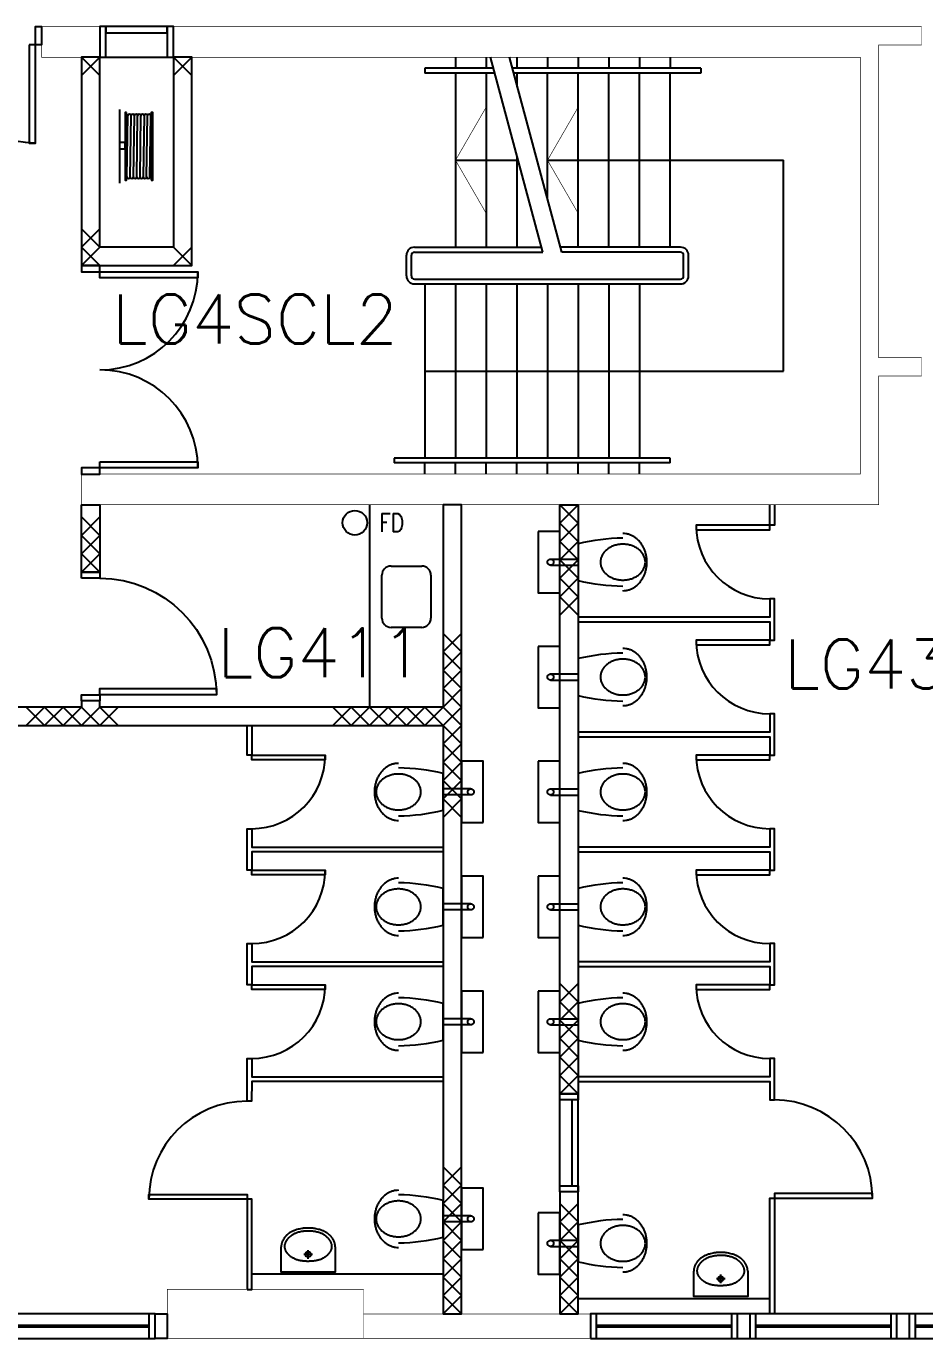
# Model space of a CAD drawing. Extents: x -163002 to 22103, y -98847 to 51643.
# Drawn here: x -76950 to -69624, y 5848 to 16552 of the extents above; entities that cross this region are included whole.
import ezdxf

# ---------------------------------------------------------------- set-up
doc = ezdxf.new("R2010")
doc.units = 0
doc.header["$LTSCALE"] = 1000
doc.header["$MEASUREMENT"] = 0
doc.linetypes.add('S2108a$0$HIDDEN', pattern=[0.375, 0.25, -0.125])
doc.layers.get('0').update_dxf_attribs({"linetype": 'CONTINUOUS'})
for name, color, linetype in [('S2108a$0$11', 7, 'CONTINUOUS'), ('S2108a$0$20', 7, 'CONTINUOUS'), ('S2108a$0$22', 7, 'CONTINUOUS'), ('S2108a$0$23', 7, 'CONTINUOUS'), ('S2108a$0$25', 7, 'CONTINUOUS'), ('S2108a$0$30', 7, 'CONTINUOUS'), ('S2108a$0$45', 7, 'CONTINUOUS'), ('S2108a$0$49', 7, 'CONTINUOUS'), ('S2108a$0$56', 7, 'CONTINUOUS'), ('S2108a$0$6', 7, 'CONTINUOUS'), ('S2108a$0$ROOM-NO', 4, 'CONTINUOUS')]:
    doc.layers.add(name, color=color, linetype=linetype)
doc.styles.add('S2108a$0$STANDARD', font='SIMPLEX')

# ---------------------------------------------------------------- blocks, each defined once
blk = doc.blocks.new('S2108a$0$D1700B')
at = {"layer": 'S2108a$0$30', "color": 12, "linetype": 'Continuous'}
for points in [[(0.05, 0.15), (0.05, 0.95), (0.1, 0.95), (0.1, 0.15)], [(1.6, 0.15), (1.6, 0.95), (1.65, 0.95), (1.65, 0.15)], [(0, 0.15), (0, 0), (0.05, 0), (0.05, 0.15)], [(1.65, 0.15), (1.65, 0), (1.7, 0), (1.7, 0.15)]]:
    blk.add_lwpolyline(points, close=True, dxfattribs=at)
for centre, start, end in [((0.05, 0.15), 0, 90), ((1.650003, 0.15), 90, 180)]:
    blk.add_arc(centre, 0.800001, start, end, dxfattribs=at)
blk = doc.blocks.new('S2108a$0$D1050B')
at = {"layer": 'S2108a$0$30', "color": 12, "linetype": 'Continuous'}
for points in [[(0.05, 0.15), (0.1, 0.15), (0.1, 1.1), (0.05, 1.1)], [(0, 0), (0.05, 0), (0.05, 0.15), (0, 0.15)], [(1, 0), (1.05, 0), (1.05, 0.15), (1, 0.15)]]:
    blk.add_lwpolyline(points, close=True, dxfattribs=at)
blk.add_arc((0.05, 0.15), 0.95, 0, 90, dxfattribs=at)
blk = doc.blocks.new('S2108a$0$INSINK')
at = {"layer": 'S2108a$0$49', "color": 14, "linetype": 'Continuous'}
for p, q in [((0, 0.075), (0, 0.325)), ((0.075, 0.4), (0.425, 0.4)), ((0.5, 0.325), (0.5, 0.075)), ((0.425, 0), (0.075, 0))]:
    blk.add_line(p, q, dxfattribs=at)
for centre, start, end in [((0.075, 0.325001), 90, 180), ((0.425001, 0.325001), 0, 90), ((0.075, 0.075), 180, 270), ((0.425001, 0.075), 270, 0)]:
    blk.add_arc(centre, 0.075, start, end, dxfattribs=at)
blk = doc.blocks.new('S2108a$0$D1700A')
at = {"layer": 'S2108a$0$30', "color": 12, "linetype": 'Continuous'}
for points in [[(0.05, 0.15), (0.05, 0.95), (0.1, 0.95), (0.1, 0.15)], [(1.6, 0.15), (1.6, 0.95), (1.65, 0.95), (1.65, 0.15)], [(0, 0.15), (0, 0), (0.05, 0), (0.05, 0.15)], [(1.65, 0.15), (1.65, 0), (1.7, 0), (1.7, 0.15)]]:
    blk.add_lwpolyline(points, close=True, dxfattribs=at)
for centre, start, end in [((0.05, 0.15), 0, 90), ((1.650003, 0.15), 90, 180)]:
    blk.add_arc(centre, 0.800001, start, end, dxfattribs=at)
blk = doc.blocks.new('S2108a$0$HAT15')
at = {"layer": 'S2108a$0$22', "color": 14, "linetype": 'Continuous'}
for p, q in [((0, 0), (0.15, 0.15)), ((0, 0.15), (0.15, 0))]:
    blk.add_line(p, q, dxfattribs=at)
blk = doc.blocks.new('S2108a$0$FD')
at = {"layer": 'S2108a$0$45', "color": 2, "linetype": 'Continuous'}
blk.add_circle((0, 0), 0.1, dxfattribs=at)
at = {"layer": 'S2108a$0$45', "color": 2, "linetype": 'Continuous', "style": 'S2108a$0$STANDARD', "width": 0.8}
blk.add_text('FD', height=0.15, dxfattribs=at).set_placement((0.2, -0.075))
blk = doc.blocks.new('S2108a$0$HR')
at = {"layer": 'S2108a$0$56', "color": 1, "linetype": 'Continuous'}
for p, q in [((0, 0.6), (0, 0)), ((0.0595, 0.051), (0.0671, 0.5491)), ((0.0863, 0.051), (0.0939, 0.5491)), ((0.1131, 0.051), (0.1207, 0.5491)), ((0.1399, 0.051), (0.1475, 0.5491)), ((0.1667, 0.051), (0.1743, 0.5491)), ((0.201, 0.5491), (0.1934, 0.051)), ((0.2202, 0.051), (0.2278, 0.5491)), ((0.247, 0.051), (0.2546, 0.5491))]:
    blk.add_line(p, q, dxfattribs=at)
for points in [[(0.0575, 0.575), (0.045, 0.575), (0.045, 0.025), (0.0575, 0.025)], [(0.2575, 0.025), (0.27, 0.025), (0.27, 0.575), (0.2575, 0.575)], [(0.0001, 0.28), (0.045, 0.28), (0.045, 0.33), (0.0001, 0.33)]]:
    blk.add_lwpolyline(points, close=True, dxfattribs=at)
for centre, start, end in [((0.08055, 0.549101), 0.000025, 180.000019), ((0.107336, 0.549101), 0.000025, 180.000019), ((0.134122, 0.549101), 0.000025, 180.000019), ((0.160907, 0.549101), 0.000025, 180.000019), ((0.187693, 0.549101), 0.000025, 180.000019), ((0.214479, 0.549101), 0.000025, 180.000019), ((0.241265, 0.549101), 0.000025, 180.000019), ((0.07295, 0.051), 179.999975, 359.999969), ((0.099736, 0.051), 179.999975, 359.999969), ((0.126522, 0.051), 179.999975, 359.999969), ((0.153307, 0.051), 179.999975, 359.999969), ((0.180093, 0.051), 179.999975, 359.999969), ((0.206879, 0.051), 179.999975, 359.999969), ((0.233665, 0.051), 179.999975, 359.999969)]:
    blk.add_arc(centre, 0.013393, start, end, dxfattribs=at)
at = {"layer": 'S2108a$0$56', "color": 1, "linetype": 'Continuous', "style": 'S2108a$0$STANDARD', "width": 0.666667}
blk.add_text('J.D.K.', height=0.0003, rotation=90, dxfattribs=at).set_placement((0.2696, 0.5732))
blk = doc.blocks.new('S2108a$0$WC')
at = {"layer": 'S2108a$0$49', "color": 14, "linetype": 'Continuous'}
blk.add_line((-0.15, 0), (0.15, 0), dxfattribs=at)
at = {"layer": 'S2108a$0$49', "color": 14, "linetype": 'S2108a$0$HIDDEN'}
for p, q in [((-0.0249, -0.2251), (-0.0249, 0)), ((0.0251, -0.2251), (0.0251, 0))]:
    blk.add_line(p, q, dxfattribs=at)
at = {"layer": 'S2108a$0$49', "color": 14, "linetype": 'Continuous'}
blk.add_lwpolyline([(0.2332, 0.364901, 0.038902), (0.231178, 0.390581, 0.038109), (0.225258, 0.415655, 0.037587), (0.215343, 0.440149, 0.035627), (0.201971, 0.462951, 0.034853), (0.184819, 0.4845, 0.032579), (0.164927, 0.503564, 0.031843), (0.141753, 0.520632, 0.029932), (0.11665, 0.534728, 0.029397), (0.089106, 0.546139, 0.028181), (0.060431, 0.554319, 0.027906), (0.030451, 0.559328, 0.027494), (0.0001, 0.561001, 0.027494), (-0.030251, 0.559328, 0.027906), (-0.060231, 0.554319, 0.028181), (-0.088906, 0.546139, 0.029397), (-0.11645, 0.534728, 0.029932), (-0.141553, 0.520632, 0.031843), (-0.164727, 0.503564, 0.032579), (-0.184619, 0.4845, 0.034853), (-0.201771, 0.462951, 0.035627), (-0.215143, 0.440149, 0.037587), (-0.225058, 0.415655, 0.038109), (-0.230978, 0.390581, 0.038902), (-0.233, 0.364901)], format="xyb", dxfattribs=at)
blk.add_lwpolyline([(0.0001, 0.548001, 0.054705), (-0.025462, 0.545135, 0.052082), (-0.049869, 0.536959, 0.050414), (-0.073337, 0.523161, 0.045092), (-0.093811, 0.505164, 0.043264), (-0.112103, 0.482153, 0.038783), (-0.126427, 0.456451, 0.037617), (-0.137274, 0.427211, 0.0353), (-0.143781, 0.396696, 0.034916), (-0.145996, 0.364901, 0.034916), (-0.143781, 0.333106, 0.0353), (-0.137274, 0.30259, 0.037617), (-0.126427, 0.27335, 0.038783), (-0.112103, 0.247649, 0.043264), (-0.093811, 0.224638, 0.045092), (-0.073337, 0.206641, 0.050414), (-0.049869, 0.192843, 0.052082), (-0.025462, 0.184667, 0.054705), (0.0001, 0.1818, 0.054705), (0.025662, 0.184667, 0.052082), (0.050069, 0.192843, 0.050414), (0.073537, 0.206641, 0.045092), (0.094011, 0.224638, 0.043264), (0.112303, 0.247649, 0.038783), (0.126627, 0.27335, 0.037617), (0.137474, 0.30259, 0.0353), (0.143981, 0.333106, 0.034916), (0.146196, 0.364901, 0.034916), (0.143981, 0.396696, 0.0353), (0.137474, 0.427211, 0.037617), (0.126627, 0.456451, 0.038783), (0.112303, 0.482153, 0.043264), (0.094011, 0.505164, 0.045092), (0.073537, 0.523161, 0.050414), (0.050069, 0.536959, 0.052082), (0.025662, 0.545135, 0.054705), (0.0001, 0.548001)], format="xyb", close=True, dxfattribs=at)
blk.add_lwpolyline([(-0.2499, -0.3251), (0.2501, -0.3251), (0.2501, -0.1501), (-0.2499, -0.1501)], close=True, dxfattribs=at)
at = {"layer": 'S2108a$0$49', "color": 14, "linetype": 'S2108a$0$HIDDEN'}
blk.add_circle((0.0001, -0.2251), 0.025, dxfattribs=at)
at = {"layer": 'S2108a$0$49', "color": 14, "linetype": 'Continuous'}
for centre, start, end in [((1.535286, 0.397752), 181.087625, 193.279619), ((-1.535086, 0.397752), 346.720381, 358.912375)]:
    blk.add_arc(centre, 1.731561, start, end, dxfattribs=at)
blk = doc.blocks.new('S2108a$0$WHB')
at = {"layer": 'S2108a$0$49', "color": 2, "linetype": 'Continuous'}
for p, q in [((-0.319, -0.18), (-0.231, -0.18)), ((-0.275, -0.1358), (-0.275, -0.224))]:
    blk.add_line(p, q, dxfattribs=at)
blk.add_lwpolyline([(-0.5499, -0.257), (-0.5499, 0), (0, 0), (0, -0.257)], dxfattribs=at)
for points in [[(-0.2749, -0.1127, 0.004239), (-0.289204, -0.113251, 0.002651), (-0.3035, -0.114, 0.003533), (-0.31721, -0.114869, 0.006003), (-0.3309, -0.116, 0.015073), (-0.34193, -0.117427, 0.005128), (-0.3529, -0.1193, 0.012086), (-0.365606, -0.121897, 0.007915), (-0.3782, -0.125, 0.017555), (-0.394382, -0.129857, 0.016389), (-0.4102, -0.1358, 0.012678), (-0.421941, -0.140931, 0.028606), (-0.4332, -0.147, 0.005075), (-0.441524, -0.152288, 0.008504), (-0.4497, -0.1578, 0.002696), (-0.457488, -0.163282, 0.012777), (-0.4651, -0.169, 0.01603), (-0.471331, -0.174302, 0.016779), (-0.4772, -0.18, 0.006146), (-0.482301, -0.18541, 0.012077), (-0.4872, -0.191, 0.004888), (-0.491647, -0.196462, 0.003638), (-0.496, -0.202, 0.008947), (-0.499981, -0.207341, 0.006073), (-0.5038, -0.2128, 0.039408), (-0.506807, -0.218138, 0.017301), (-0.5092, -0.2238, 0.017623), (-0.513063, -0.234644, 0.033372), (-0.5158, -0.2458, 0.018563), (-0.516526, -0.251381, 0.012968), (-0.5169, -0.257, 0.012131), (-0.517005, -0.262402, 0.016663), (-0.5168, -0.2678, 0.029632), (-0.515325, -0.278934, 0.031912), (-0.5125, -0.2898, 0.01542), (-0.510432, -0.295474, 0.017108), (-0.508, -0.301, 0.002382), (-0.505364, -0.306433, 0.00952), (-0.5026, -0.3118, 0.009627), (-0.499383, -0.317448, 0.005168), (-0.496, -0.323, 0.013642), (-0.4923, -0.328605, 0.013648), (-0.4883, -0.334, 0.020386), (-0.483532, -0.339563, 0.012995), (-0.4784, -0.3448, 0.006177), (-0.472406, -0.350518, 0.012992), (-0.4662, -0.356, 0.001911), (-0.459656, -0.361407, -0.00085), (-0.4531, -0.3668, -0.002763), (-0.446549, -0.372299, 0.002623), (-0.44, -0.3778, 0.05247), (-0.430413, -0.38396, 0.00623), (-0.4201, -0.389, 0.021349), (-0.40648, -0.394932, 0.010161), (-0.3925, -0.4, 0.016064), (-0.372847, -0.406015, 0.009991), (-0.3529, -0.411, 0.017366), (-0.335986, -0.414265, 0.012989), (-0.3189, -0.4165, 0.01392), (-0.296931, -0.418207, 0.013692), (-0.2749, -0.4187, 0.012459), (-0.252921, -0.41804, 0.012166), (-0.231, -0.4163, 0.011998), (-0.213873, -0.414128, 0.016069), (-0.1969, -0.411, 0.011274), (-0.176834, -0.406224, 0.025447), (-0.1572, -0.4, 0.011112), (-0.144438, -0.394863, 0.017831), (-0.132, -0.389, 0.002905), (-0.121887, -0.383776, 0.025327), (-0.1121, -0.378, 0.00801), (-0.10424, -0.372551, 0.011565), (-0.0966, -0.3668, 0.003173), (-0.089937, -0.361475, 0.008314), (-0.0834, -0.356, 0.007853), (-0.077264, -0.350493, 0.007586), (-0.0713, -0.3448, 0.011579), (-0.066181, -0.339552, 0.019406), (-0.0614, -0.334, 0.014434), (-0.057382, -0.328617, 0.016024), (-0.0537, -0.323, 0.005126), (-0.050381, -0.31744, 0.007114), (-0.0472, -0.3118, 0.007738), (-0.044393, -0.306429, 0.002848), (-0.0417, -0.301, 0.021656), (-0.039297, -0.295482, 0.014757), (-0.0373, -0.2898, 0.027907), (-0.034472, -0.279028, 0.034296), (-0.033, -0.268, 0.016613), (-0.032856, -0.262501, 0.009533), (-0.033, -0.257, 0.010392), (-0.033345, -0.251385, 0.017332), (-0.034, -0.2458, 0.037977), (-0.036661, -0.234723, 0.020366), (-0.0406, -0.224, 0.016669), (-0.043134, -0.21826, 0.03136), (-0.0462, -0.2128, 0.006089), (-0.049858, -0.207335, 0.01105), (-0.0537, -0.202, 0.005719), (-0.05808, -0.196344, 0.006781), (-0.0626, -0.1908, 0.012108), (-0.067454, -0.185313, 0.005553), (-0.0725, -0.18, 0.016017), (-0.078354, -0.174343, 0.010389), (-0.0845, -0.169, 0.020034), (-0.092125, -0.163162, 0.010765), (-0.1001, -0.1578, 0.013175), (-0.109299, -0.15223, 0.005172), (-0.1187, -0.147, 0.012528), (-0.130085, -0.141168, 0.007684), (-0.1417, -0.1358, 0.017552), (-0.156402, -0.129848, 0.019466), (-0.1715, -0.125, 0.012068), (-0.184124, -0.121804, 0.015156), (-0.1969, -0.1193, 0.00473), (-0.20783, -0.117603, 0.008692), (-0.2188, -0.1162, 0.005092), (-0.232536, -0.114838, 0.0067), (-0.2463, -0.1138, 0.005974), (-0.260594, -0.113101, 0.004448), (-0.2749, -0.1127)], [(-0.5499, -0.257, -0.002263), (-0.549724, -0.267938, 0.036796), (-0.5488, -0.2788, 0.020421), (-0.546385, -0.289895, 0.014498), (-0.5432, -0.3008, 0.010932), (-0.539394, -0.312137, 0.038908), (-0.5345, -0.323, 0.008498), (-0.528085, -0.334012, 0.008482), (-0.5213, -0.3448, -0.000875), (-0.517665, -0.350522, 0.031206), (-0.5137, -0.356, 0.012082), (-0.508833, -0.361474, 0.003111), (-0.5038, -0.3668, 0.003418), (-0.498358, -0.372457, 0.006942), (-0.4928, -0.378, 0.02136), (-0.486346, -0.383668, 0.004577), (-0.4796, -0.389, 0.010329), (-0.472016, -0.394741, 0.020459), (-0.4641, -0.4, 0.011097), (-0.454214, -0.405612, 0.000222), (-0.4442, -0.411, 0.005265), (-0.433797, -0.416491, 0.003486), (-0.4233, -0.4218, 0.03693), (-0.407126, -0.428284, 0.017242), (-0.3903, -0.433, 0.00772), (-0.365676, -0.438744, 0.00623), (-0.3409, -0.4438, 0.007249), (-0.329931, -0.445752, 0.011082), (-0.3189, -0.4473, 0.017141), (-0.296937, -0.44907, 0.013335), (-0.2749, -0.4495, 0.011832), (-0.252918, -0.448864, 0.013868), (-0.231, -0.4471, 0.010346), (-0.219921, -0.445647, 0.007504), (-0.2089, -0.4438, 0.007334), (-0.183976, -0.438946, 0.014721), (-0.1593, -0.433, 0.021098), (-0.143742, -0.427981, 0.016671), (-0.1286, -0.4218, 0.002597), (-0.116958, -0.416588, 0.013831), (-0.1055, -0.411, 0.006107), (-0.095486, -0.405597, 0.013889), (-0.0857, -0.3998, 0.009703), (-0.077806, -0.394602, 0.01659), (-0.0702, -0.389, 0.007376), (-0.063502, -0.383568, 0.018682), (-0.0571, -0.3778, 0.004037), (-0.051612, -0.372338, 0.002917), (-0.0462, -0.3668, 0.003488), (-0.041091, -0.361454, 0.007308), (-0.0361, -0.356, 0.034111), (-0.032062, -0.350644, 0.001258), (-0.0284, -0.345, 0.012547), (-0.021568, -0.33404, 0.008451), (-0.0152, -0.3228, 0.032813), (-0.01028, -0.312022, 0.01499), (-0.0064, -0.3008, 0.017513), (-0.003328, -0.2899, 0.020828), (-0.0011, -0.2788, 0.031844), (-0.000225, -0.267931, -0.001864), (0, -0.257)]]:
    blk.add_lwpolyline(points, format="xyb", dxfattribs=at)
blk.add_circle((-0.274895, -0.179899), 0.0275, dxfattribs=at)
blk = doc.blocks.new('S2108a')
at = {"layer": 'S2108a$0$11', "color": 14, "linetype": 'Continuous', "const_width": 5}
for points in [[(-76349.8, 16300), (-76824.8, 16300), (-76824.8, 16550), (-76349.8, 16550)], [(-75749.8, 16300), (-75749.8, 16300), (-75749.8, 16550), (-69649.8, 16550), (-69649.8, 16400), (-69999.8, 16400), (-69999.8, 13850), (-69649.8, 13850), (-69649.8, 13700), (-69999.8, 13700), (-69999.8, 12650), (-76499.8, 12650), (-76499.8, 12900), (-70149.8, 12900), (-70149.8, 16300)], [(-72349.8, 5850), (-74199.8, 5850), (-74199.8, 6050), (-72349.8, 6050)], [(-71149.8, 5850), (-71049.8, 5850), (-71049.8, 6050), (-71149.8, 6050)], [(-69849.8, 5850), (-69749.8, 5850), (-69749.8, 6050), (-69849.8, 6050)]]:
    blk.add_lwpolyline(points, close=True, dxfattribs=at)
at = {"layer": 'S2108a$0$11', "color": 14, "linetype": 'Continuous'}
for points in [[(-76349.8, 16300), (-76499.8, 16300), (-76499.8, 14600), (-75599.8, 14600), (-75599.8, 16300), (-75749.8, 16300), (-75749.8, 14750), (-76349.8, 14750)], [(-76349.8, 11050), (-76499.8, 11050), (-76499.8, 11000), (-77399.8, 11000), (-77399.8, 10850), (-73549.8, 10850), (-73549.8, 6050), (-73399.8, 6050), (-73399.8, 12650), (-73549.8, 12650), (-73549.8, 11000), (-76349.8, 11000)], [(-76499.8, 12650), (-76349.8, 12650), (-76349.8, 12100), (-76499.8, 12100)], [(-72449.8, 7845.4), (-72599.8, 7845.4), (-72599.8, 12650), (-72449.8, 12650)], [(-72449.8, 7045.4), (-72599.8, 7045.4), (-72599.8, 6050), (-72449.8, 6050)]]:
    blk.add_lwpolyline(points, close=True, dxfattribs=at)
at = {"layer": 'S2108a$0$20', "color": 2, "linetype": 'Continuous'}
blk.add_lwpolyline([(-75899.8, 6050), (-75799.9, 6050), (-75799.9, 5850.1), (-75899.8, 5850.1)], close=True, dxfattribs=at)
at = {"layer": 'S2108a$0$22', "color": 14, "linetype": 'Continuous'}
for points in [[(-76349.8, 12100), (-76499.8, 12250), (-76349.8, 12400), (-76499.8, 12550)], [(-76499.8, 12100), (-76349.8, 12250), (-76499.8, 12400), (-76349.8, 12550)]]:
    blk.add_lwpolyline(points, dxfattribs=at)
at = {"layer": 'S2108a$0$23', "color": 14, "linetype": 'Continuous'}
for points in [[(-81199.9, 5850), (-75899.8, 5850), (-75899.8, 6050), (-81199.9, 6050)], [(-75949.8, 5850), (-75899.8, 5850), (-75899.8, 6050), (-75949.8, 6050)], [(-72349.8, 5850), (-72299.8, 5850), (-72299.8, 6050), (-72349.8, 6050)], [(-72349.8, 5850), (-68549.8, 5850), (-68549.8, 6050), (-72349.8, 6050)], [(-71199.8, 5850), (-71149.8, 5850), (-71149.8, 6050), (-71199.8, 6050)], [(-71049.8, 5850), (-70999.8, 5850), (-70999.8, 6050), (-71049.8, 6050)], [(-69899.8, 5850), (-69849.8, 5850), (-69849.8, 6050), (-69899.8, 6050)], [(-69749.8, 5850), (-69699.8, 5850), (-69699.8, 6050), (-69749.8, 6050)], [(-77099.9, 5945), (-75949.9, 5945), (-75949.9, 5955), (-77099.9, 5955)], [(-72299.8, 5945), (-71199.8, 5945), (-71199.8, 5955), (-72299.8, 5955)], [(-70999.8, 5945), (-69899.8, 5945), (-69899.8, 5955), (-70999.8, 5955)], [(-69699.8, 5945), (-68599.8, 5945), (-68599.8, 5955), (-69699.8, 5955)]]:
    blk.add_lwpolyline(points, close=True, dxfattribs=at)
at = {"layer": 'S2108a$0$25', "color": 10, "linetype": 'Continuous'}
for p, q in [((-73449.6, 16300), (-73449.6, 16209.4)), ((-73199.6, 16300), (-73199.6, 16209.4)), ((-72738.8, 14709.6), (-73164.9, 16300)), ((-72583.5, 14709.6), (-73009.6, 16300)), ((-72949.6, 16300), (-72949.6, 16209.4)), ((-72699.6, 16300), (-72699.6, 16209.4)), ((-72449.6, 16300), (-72449.6, 16209.4)), ((-72199.6, 16300), (-72199.6, 16209.4)), ((-71949.6, 16300), (-71949.6, 16209.4)), ((-71699.6, 16300), (-71699.6, 16209.4)), ((-73699.6, 16209.5), (-73699.6, 16169.5)), ((-73140.7, 16209.5), (-73699.6, 16209.5)), ((-73129.9, 16169.5), (-73699.6, 16169.5)), ((-73449.6, 16170), (-73449.6, 14749.6)), ((-73199.6, 16169.5), (-73199.6, 14749.6)), ((-71449.6, 16209.5), (-72985.3, 16209.4)), ((-71449.6, 16169.6), (-72974.6, 16169.5)), ((-72949.6, 16170), (-72949.6, 16057.2)), ((-72699.6, 15142.9), (-72699.6, 16170)), ((-72449.6, 14750), (-72449.6, 16170)), ((-72199.6, 14750), (-72199.6, 16170)), ((-71949.6, 14750), (-71949.6, 16170)), ((-71699.6, 14750), (-71699.6, 16170)), ((-71449.6, 16209.5), (-71449.6, 16169.6)), ((-73449.5, 15459.7), (-72939.8, 15459.8)), ((-72949.6, 15496.4), (-72949.6, 14749.6)), ((-72699.7, 15459.9), (-70774.6, 15460.2)), ((-70774.6, 13740), (-70774.6, 15460.2)), ((-73849.6, 14515.7), (-73849.6, 14684.6)), ((-73809.6, 14515.7), (-73809.6, 14684.6)), ((-73784.6, 14749.6), (-72749.5, 14749.6)), ((-73784.6, 14709.6), (-72738.8, 14709.6)), ((-71614.6, 14749.7), (-72594.2, 14749.6)), ((-71614.6, 14709.7), (-72583.5, 14709.6)), ((-71589.6, 14515.5), (-71589.6, 14684.7)), ((-71549.6, 14515.5), (-71549.6, 14684.7)), ((-73784.6, 14490.7), (-71614.6, 14490.5)), ((-73784.6, 14450.7), (-71614.6, 14450.5)), ((-73699.6, 14450.2), (-73699.6, 13030.2)), ((-73449.6, 14450.2), (-73449.6, 13030.2)), ((-73199.6, 14450.2), (-73199.6, 13030.2)), ((-72949.6, 14450.2), (-72949.6, 13030.2)), ((-72699.6, 14450.2), (-72699.6, 13030.2)), ((-72449.6, 14450.2), (-72449.6, 13030.2)), ((-72199.6, 14450.2), (-72199.6, 13030.2)), ((-71949.6, 14450.2), (-71949.6, 13030.2)), ((-73699.6, 13740.4), (-70774.6, 13740)), ((-71699.7, 13030.6), (-73949.5, 13030.7)), ((-73949.5, 13030.7), (-73949.5, 12990.7)), ((-71699.7, 12990.7), (-73949.5, 12990.8)), ((-73699.6, 12900.2), (-73699.6, 12990.8)), ((-73449.6, 12900.2), (-73449.6, 12990.8)), ((-73199.6, 12900.2), (-73199.6, 12990.8)), ((-72949.6, 12900.2), (-72949.6, 12990.8)), ((-72699.6, 12900.2), (-72699.6, 12990.8)), ((-72449.6, 12900.2), (-72449.6, 12990.8)), ((-72199.6, 12900.2), (-72199.6, 12990.8)), ((-71949.6, 12900.2), (-71949.6, 12990.8)), ((-71699.6, 12990.7), (-71699.6, 13030.6))]:
    blk.add_line(p, q, dxfattribs=at)
at = {"layer": 'S2108a$0$25', "color": 10, "linetype": 'Continuous', "const_width": 5}
for points in [[(-73449.6, 15459.8), (-73199.6, 15892.8)], [(-72699.6, 15459.8), (-72449.6, 15892.8)], [(-73449.6, 15459.8), (-73199.6, 15026.8)], [(-72699.6, 15459.8), (-72449.6, 15026.8)]]:
    blk.add_lwpolyline(points, dxfattribs=at)
at = {"layer": 'S2108a$0$25', "color": 10, "linetype": 'Continuous'}
for centre, radius, start, end in [((-73784.6, 14684.6), 65, 90, 180), ((-73784.6, 14684.6), 25, 90, 180), ((-71614.6, 14684.692), 25, 0, 89.998622), ((-71614.6, 14684.697), 65, 0, 89.998464), ((-73784.6, 14515.701), 65, 180, 269.995486), ((-73784.6, 14515.702), 25, 180.000003, 269.994986), ((-71614.6, 14515.504), 65, 270.001069, 0), ((-71614.6, 14515.507), 25, 270.003919, 0)]:
    blk.add_arc(centre, radius, start, end, dxfattribs=at)
at = {"layer": 'S2108a$0$30', "color": 14, "linetype": 'Continuous'}
blk.add_line((-76299.8, 16300), (-75778, 16300), dxfattribs=at)
at = {"layer": 'S2108a$0$30', "color": 12, "linetype": 'Continuous'}
for p, q in [((-72599.8, 7045.4), (-72599.8, 7845.4)), ((-72449.8, 7045.4), (-72449.8, 7845.4)), ((-72499.8, 7095.4), (-72499.8, 7795.4))]:
    blk.add_line(p, q, dxfattribs=at)
at = {"layer": 'S2108a$0$30', "color": 14, "linetype": 'Continuous'}
for points in [[(-76299.8, 16300), (-76299.8, 16550), (-76349.8, 16550), (-76349.8, 16300)], [(-76299.8, 16500), (-75799.8, 16500), (-75799.8, 16550), (-76299.8, 16550)], [(-75749.8, 16300), (-75749.8, 16550), (-75799.8, 16550), (-75799.8, 16300)]]:
    blk.add_lwpolyline(points, close=True, dxfattribs=at)
at = {"layer": 'S2108a$0$30', "color": 12, "linetype": 'Continuous'}
for points in [[(-72449.8, 7795.4), (-72599.8, 7795.4), (-72599.8, 7845.4), (-72449.8, 7845.4)], [(-72449.8, 7045.4), (-72599.8, 7045.4), (-72599.8, 7095.4), (-72449.8, 7095.4)]]:
    blk.add_lwpolyline(points, close=True, dxfattribs=at)
at = {"layer": 'S2108a$0$49', "color": 14, "linetype": 'Continuous'}
for p, q in [((-74149.8, 12650), (-74149.8, 11000)), ((-73549.8, 6375), (-75111.8, 6375)), ((-72449.8, 6175), (-70887.8, 6175))]:
    blk.add_line(p, q, dxfattribs=at)
at = {"layer": 'S2108a$0$49', "color": 2, "linetype": 'Continuous'}
blk.add_line((-70849.9, 8133.3), (-70887.9, 8133.3), dxfattribs=at)
at = {"layer": 'S2108a$0$49', "color": 14, "linetype": 'Continuous'}
for points in [[(-70849.9, 12650), (-70849.9, 12482.1), (-70887.8, 12482.1), (-70887.8, 12650)], [(-75111.8, 10850), (-75111.8, 10607.7), (-75149.7, 10607.7), (-75149.7, 10850)]]:
    blk.add_lwpolyline(points, dxfattribs=at)
for points in [[(-70887.8, 12482.1), (-71487.8, 12482.1), (-71487.8, 12444.1), (-70887.8, 12444.1)], [(-72449.8, 11732.2), (-72449.8, 11694.2), (-70887.8, 11694.2), (-70887.8, 11544.9), (-70849.9, 11544.9), (-70849.9, 11882.1), (-70887.9, 11882.1), (-70887.9, 11732.2)], [(-70887.8, 11544.9), (-71487.8, 11544.9), (-71487.8, 11506.9), (-70887.8, 11506.9)], [(-72449.8, 10795), (-72449.8, 10757), (-70887.8, 10757), (-70887.8, 10607.7), (-70849.9, 10607.7), (-70849.9, 10944.9), (-70887.9, 10944.9), (-70887.9, 10795)], [(-75111.8, 10607.7), (-74511.8, 10607.7), (-74511.8, 10569.7), (-75111.8, 10569.7)], [(-70887.8, 10607.7), (-71487.8, 10607.7), (-71487.8, 10569.7), (-70887.8, 10569.7)], [(-73549.8, 9857.8), (-73549.8, 9819.8), (-75111.8, 9819.8), (-75111.8, 9670.5), (-75149.7, 9670.5), (-75149.7, 10007.7), (-75111.7, 10007.7), (-75111.7, 9857.8)], [(-72449.8, 9857.8), (-72449.8, 9819.8), (-70887.8, 9819.8), (-70887.8, 9670.5), (-70849.9, 9670.5), (-70849.9, 10007.7), (-70887.9, 10007.7), (-70887.9, 9857.8)], [(-75111.8, 9670.5), (-74511.8, 9670.5), (-74511.8, 9632.5), (-75111.8, 9632.5)], [(-70887.8, 9670.5), (-71487.8, 9670.5), (-71487.8, 9632.5), (-70887.8, 9632.5)], [(-73549.8, 8920.6), (-73549.8, 8882.6), (-75111.8, 8882.6), (-75111.8, 8733.3), (-75149.7, 8733.3), (-75149.7, 9070.5), (-75111.7, 9070.5), (-75111.7, 8920.6)], [(-72449.8, 8920.6), (-72449.8, 8882.6), (-70887.8, 8882.6), (-70887.8, 8733.3), (-70849.9, 8733.3), (-70849.9, 9070.5), (-70887.9, 9070.5), (-70887.9, 8920.6)], [(-75111.8, 8733.3), (-74511.8, 8733.3), (-74511.8, 8695.3), (-75111.8, 8695.3)], [(-70887.8, 8733.3), (-71487.8, 8733.3), (-71487.8, 8695.3), (-70887.8, 8695.3)], [(-73549.8, 7983.4), (-73549.8, 7945.4), (-75111.8, 7945.4), (-75111.9, 7785), (-75149.8, 7785), (-75149.7, 8133.3), (-75111.7, 8133.3), (-75111.7, 7983.4)], [(-72449.8, 7983.4), (-72449.8, 7945.4), (-70887.8, 7945.4), (-70887.8, 7796.1), (-70849.9, 7796.1), (-70849.9, 8133.3), (-70887.9, 8133.3), (-70887.9, 7983.4)], [(-75149.8, 6985), (-75949.8, 6985), (-75949.8, 7023), (-75149.8, 7023)], [(-75149.8, 6250), (-75111.8, 6250), (-75111.8, 6985), (-75149.8, 6985)], [(-70849.8, 6050), (-70887.8, 6050), (-70887.8, 6995), (-70849.8, 6995)], [(-70849.8, 6995), (-70049.8, 6995), (-70049.8, 7033), (-70849.8, 7033)]]:
    blk.add_lwpolyline(points, close=True, dxfattribs=at)
for centre, radius, start, end in [((-70887.8, 12482.1), 600, 180, 269.99045), ((-70887.8, 11544.9), 600, 180, 269.99045), ((-75111.8, 10607.7), 600, 270.00955, 0), ((-70887.8, 10607.7), 600, 180, 269.99045), ((-75111.8, 9670.5), 600, 270.00955, 0), ((-70887.8, 9670.5), 600, 180, 269.99045), ((-75111.8, 8733.3), 600, 270.00955, 0), ((-70887.8, 8733.3), 600, 180, 269.99045), ((-75149.8, 6985), 800, 90, 180), ((-70849.8, 6995), 800, 0, 90)]:
    blk.add_arc(centre, radius, start, end, dxfattribs=at)
at = {"layer": 'S2108a$0$6', "color": 14, "linetype": 'Continuous', "const_width": 5}
blk.add_lwpolyline([(-75799.9, 5850.1), (-74199.9, 5850.1), (-74199.9, 6250.1), (-75799.9, 6250.1)], close=True, dxfattribs=at)
at = {"xscale": 999.9979999999999, "zscale": 1000}
for name, p, yscale in [('S2108a$0$D1700A', (-78524.8, 16550), -999.9979999999999), ('S2108a$0$HR', (-76188.97, 15273.051), 999.9979999999999), ('S2108a$0$HAT15', (-76499.8, 14600), 999.9979999999999), ('S2108a$0$HAT15', (-72599.8, 12500), 999.9979999999999), ('S2108a$0$FD', (-74270.4, 12502.8), 999.9979999999999), ('S2108a$0$HAT15', (-72599.8, 12350), 999.9979999999999), ('S2108a$0$HAT15', (-72599.8, 12200), 999.9979999999999), ('S2108a$0$HAT15', (-72599.8, 12050), 999.9979999999999), ('S2108a$0$HAT15', (-72599.8, 11900), 999.9979999999999), ('S2108a$0$HAT15', (-72599.8, 11750), 999.9979999999999), ('S2108a$0$HAT15', (-73549.8, 11450), 999.9979999999999), ('S2108a$0$HAT15', (-73549.8, 11300), 999.9979999999999), ('S2108a$0$HAT15', (-73549.8, 11150), 999.9979999999999), ('S2108a$0$HAT15', (-73549.8, 11000), 999.9979999999999), ('S2108a$0$HAT15', (-76949.8, 10850), 999.9979999999999), ('S2108a$0$HAT15', (-76799.8, 10850), 999.9979999999999), ('S2108a$0$HAT15', (-76649.8, 10850), 999.9979999999999), ('S2108a$0$HAT15', (-76499.8, 10850), 999.9979999999999), ('S2108a$0$HAT15', (-76349.8, 10850), 999.9979999999999), ('S2108a$0$HAT15', (-74449.8, 10850), 999.9979999999999), ('S2108a$0$HAT15', (-74299.8, 10850), 999.9979999999999), ('S2108a$0$HAT15', (-74149.8, 10850), 999.9979999999999), ('S2108a$0$HAT15', (-73999.8, 10850), 999.9979999999999), ('S2108a$0$HAT15', (-73849.8, 10850), 999.9979999999999), ('S2108a$0$HAT15', (-73699.8, 10850), 999.9979999999999), ('S2108a$0$HAT15', (-73549.8, 10850), 999.9979999999999), ('S2108a$0$HAT15', (-73549.8, 10700), 999.9979999999999), ('S2108a$0$HAT15', (-73549.8, 10550), 999.9979999999999), ('S2108a$0$HAT15', (-73549.8, 10400), 999.9979999999999), ('S2108a$0$HAT15', (-73549.8, 10250), 999.9979999999999), ('S2108a$0$HAT15', (-73549.8, 10100), 999.9979999999999), ('S2108a$0$HAT15', (-72599.8, 8595.4), 999.9979999999999), ('S2108a$0$HAT15', (-72599.8, 8445.4), 999.9979999999999), ('S2108a$0$HAT15', (-72599.8, 8295.4), 999.9979999999999), ('S2108a$0$HAT15', (-72599.8, 8145.4), 999.9979999999999), ('S2108a$0$HAT15', (-72599.8, 7995.4), 999.9979999999999), ('S2108a$0$HAT15', (-72599.8, 7845.4), 999.9979999999999), ('S2108a$0$HAT15', (-73549.8, 7100), 999.9979999999999), ('S2108a$0$HAT15', (-73549.8, 6950), 999.9979999999999), ('S2108a$0$HAT15', (-73549.8, 6800), 999.9979999999999), ('S2108a$0$HAT15', (-72599.8, 6800), 999.9979999999999), ('S2108a$0$HAT15', (-73549.8, 6650), 999.9979999999999), ('S2108a$0$HAT15', (-72599.8, 6650), 999.9979999999999), ('S2108a$0$HAT15', (-73549.8, 6500), 999.9979999999999), ('S2108a$0$HAT15', (-72599.8, 6500), 999.9979999999999), ('S2108a$0$HAT15', (-73549.8, 6350), 999.9979999999999), ('S2108a$0$HAT15', (-72599.8, 6350), 999.9979999999999), ('S2108a$0$HAT15', (-73549.8, 6200), 999.9979999999999), ('S2108a$0$HAT15', (-72599.8, 6200), 999.9979999999999), ('S2108a$0$HAT15', (-73549.8, 6050), 999.9979999999999), ('S2108a$0$HAT15', (-72599.8, 6050), 999.9979999999999)]:
    blk.add_blockref(name, p, dxfattribs=dict(at, yscale=yscale))
for name, p, xscale, yscale, zscale, rotation in [('S2108a$0$HAT15', (-76499.8, 16300), 999.9979999999999, 999.9979999999999, 1000, 270), ('S2108a$0$HAT15', (-75749.8, 16300), 999.9979999999999, 999.9979999999999, 1000, 270), ('S2108a$0$HAT15', (-76349.8, 14750), 999.9979999999999, 999.9979999999999, 1000, 90), ('S2108a$0$HAT15', (-75599.8, 14600), 999.9979999999999, 999.9979999999999, 1000, 90), ('S2108a$0$D1700B', (-76499.8, 14600), 999.9979999999999, 999.9979999999999, 1000, 270), ('S2108a$0$WC', (-72449.8, 12181.8), 999.9979999999999, 999.9979999999999, 1000, 270), ('S2108a$0$D1050B', (-76499.8, 11050), 999.9979999999999, -999.9979999999999, 1000, 90), ('S2108a$0$INSINK', (-73649.8, 11649.9), 999.9979999999999, 999.9979999999999, 1000, 90), ('S2108a$0$WC', (-72449.8, 11244.6), 999.9979999999999, 999.9979999999999, 1000, 270), ('S2108a$0$WC', (-73549.8, 10307.4), 999.9979999999999, 999.9979999999999, 1000, 90), ('S2108a$0$WC', (-72449.8, 10307.4), 999.9979999999999, 999.9979999999999, 1000, 270), ('S2108a$0$WC', (-73549.9, 9370.1), 999.9979999999999, 999.9979999999999, 1000, 90), ('S2108a$0$WC', (-72449.7, 9370.3), 999.9979999999999, 999.9979999999999, 1000, 270), ('S2108a$0$WC', (-73549.9, 8432.9), 999.9979999999999, 999.9979999999999, 1000, 90), ('S2108a$0$WC', (-72449.7, 8433.1), 999.9979999999999, 999.9979999999999, 1000, 270), ('S2108a$0$WC', (-73549.9, 6825.3), 999.9979999999999, 999.9979999999999, 1000, 90), ('S2108a$0$WC', (-72449.7, 6625.5), 999.9979999999999, 999.9979999999999, 1000, 270), ('S2108a$0$WHB', (-74870.585, 6391.136), 799.9984, 799.9984, 800, 180), ('S2108a$0$WHB', (-71507.203, 6191.985), 799.9984, 799.9984, 800, 180)]:
    blk.add_blockref(name, p, dxfattribs=dict(xscale=xscale, yscale=yscale, zscale=zscale, rotation=rotation))
at = {"layer": 'S2108a$0$ROOM-NO', "style": 'S2108a$0$STANDARD'}
for s, p in [('LG4SCL2', (-76250.927, 13964.156)), ('LG411', (-75390.76, 11243.116)), ('LG432T', (-70770.908, 11151.973))]:
    blk.add_text(s, height=400, dxfattribs=at).set_placement(p)

msp = doc.modelspace()

# ---------------------------------------------------------------- block references
msp.add_blockref('S2108a', (0, 0))

doc.saveas('drawing.dxf')
